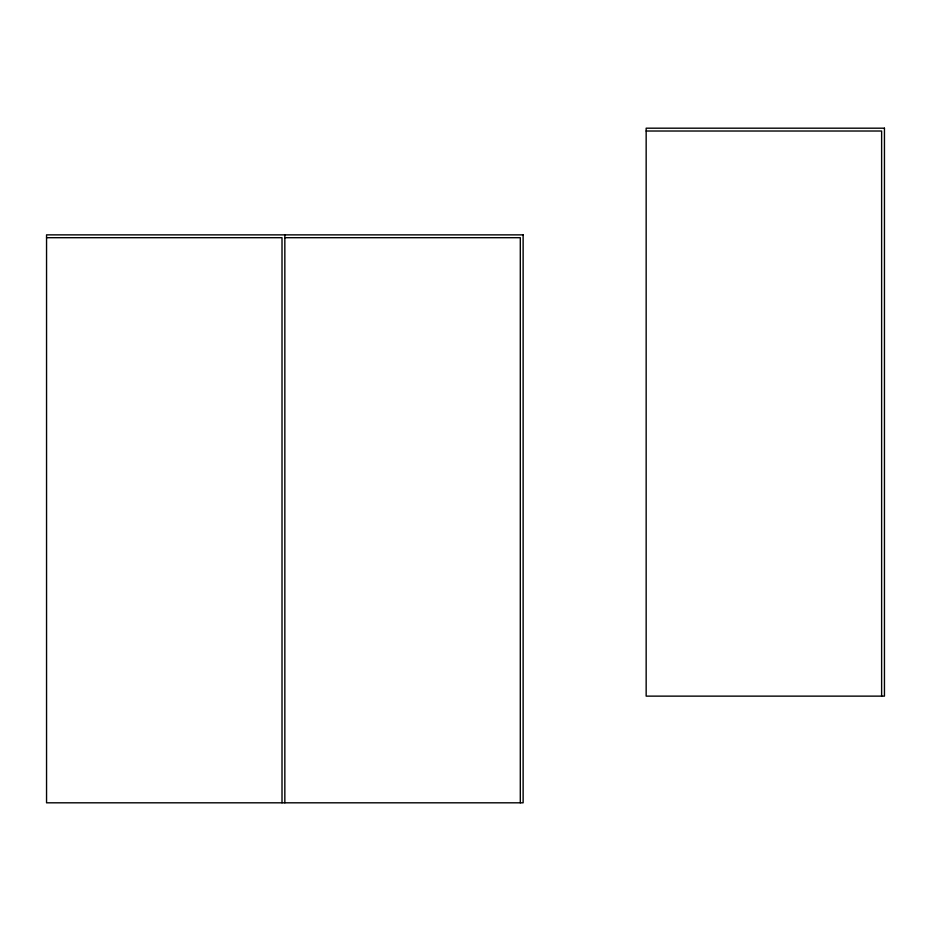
<?xml version="1.0" encoding="UTF-8"?>
<svg xmlns="http://www.w3.org/2000/svg" width="931" height="931" viewBox="0 0 931 931"><rect width="100%" height="100%" fill="white"/><g stroke="black" fill="none" stroke-linecap="round" stroke-linejoin="round"><path stroke-width="1.4" d="M646.161 131.015L881.622 131.015L881.622 696.132M46.55 237.696L282.012 237.696L282.012 802.813M284.839 237.696L520.301 237.696L520.301 802.813M284.839 234.868L284.839 802.813M884.45 128.187L646.161 128.187L646.161 696.132L884.45 696.132L884.45 128.187M523.129 234.868L46.55 234.868L46.55 802.813L523.129 802.813L523.129 234.868"/></g></svg>
